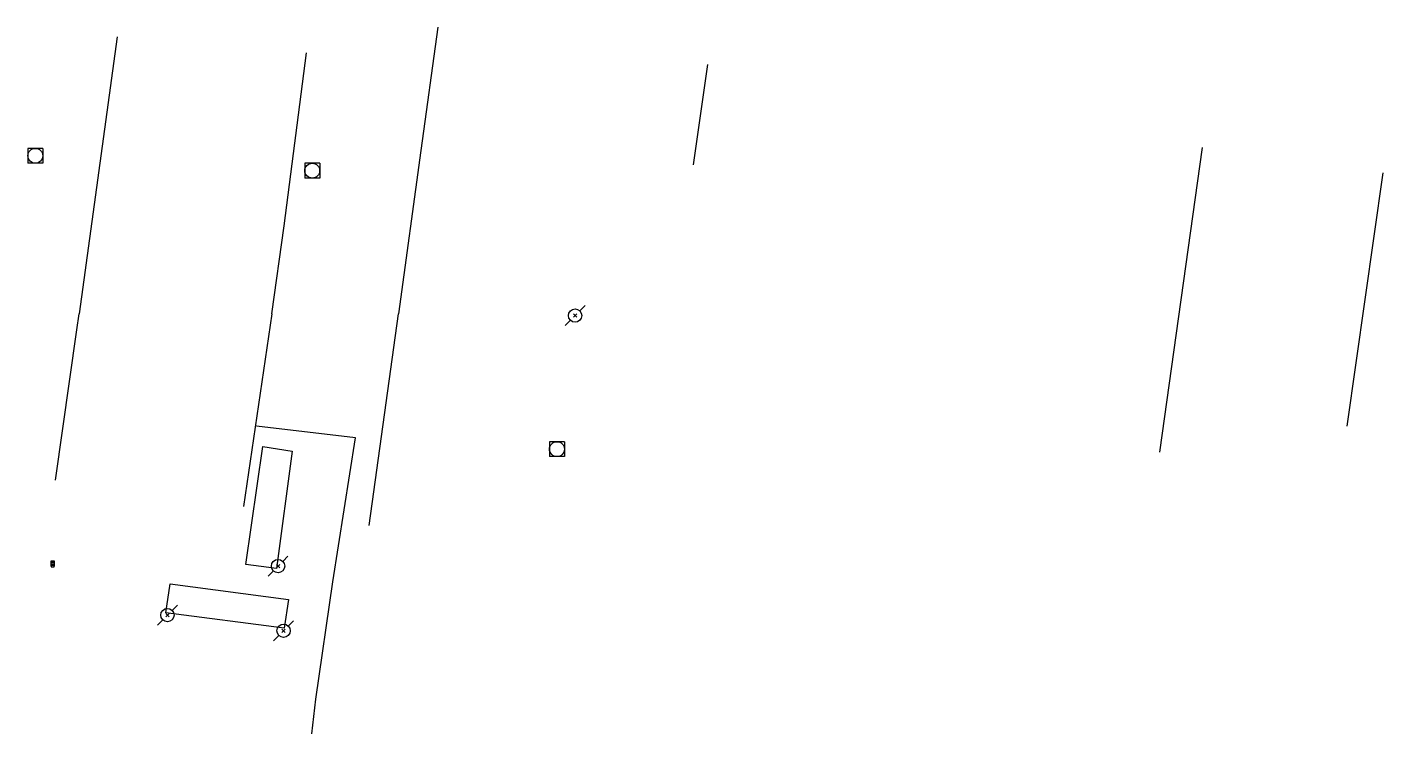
# Model space of a CAD drawing. Header units: millimetres. Extents: x 152999 to 154000, y 121000 to 122000.
# Drawn here: x 153435 to 153571.1, y 121628.8 to 121699.8 of the extents above; entities that cross this region are included whole.
import ezdxf

# ---------------------------------------------------------------- set-up
doc = ezdxf.new("R2010")
doc.units = ezdxf.units.MM
doc.layers.get('0').update_dxf_attribs({"linetype": 'CONTINUOUS'})
for name, color, linetype in [('W0017', 7, 'CONTINUOUS'), ('W0104', 1, 'CONTINUOUS'), ('W0401', 7, 'CONTINUOUS'), ('W0420', 7, 'CONTINUOUS'), ('W0473', 7, 'CONTINUOUS')]:
    doc.layers.add(name, color=color, linetype=linetype)

# ---------------------------------------------------------------- blocks, each defined once
blk = doc.blocks.new('T420')
for p, q in [((0.75, 0.75), (-0.75, 0.75)), ((-0.75, 0.75), (-0.75, -0.75)), ((0.75, 0.75), (0.75, -0.75)), ((0.75, -0.75), (-0.75, -0.75))]:
    blk.add_line(p, q)
blk.add_ellipse((0, 0), major_axis=(-0.53, 0.53), ratio=1, start_param=3.926991, end_param=10.210176)
blk = doc.blocks.new('T401')
for p, q in [((-0.3, 0.3), (0, 0.3)), ((-0.3, -0.25), (-0.3, 0.3)), ((-0.3, 0.15), (0, 0.15)), ((-0.3, 0), (0, 0)), ((0, 0.3), (0, -0.25)), ((-0.3, -0.15), (0, -0.15)), ((-0.3, -0.25), (-0.3, -0.3)), ((-0.3, -0.3), (0, -0.3)), ((0, -0.3), (0, -0.25))]:
    blk.add_line(p, q)
blk = doc.blocks.new('T473')
for p, q in [((-0.166667, 0.166667), (0.166667, -0.166667)), ((-0.166667, -0.166667), (0.166667, 0.166667)), ((0.500001, 0.500001), (1.000002, 1.000002)), ((-1.000002, -1.000002), (-0.500001, -0.500001))]:
    blk.add_line(p, q)
blk.add_ellipse((0, 0), major_axis=(0.471405, 0.471405), ratio=1, start_param=5.4977871438, end_param=11.780972451)

msp = doc.modelspace()

# ---------------------------------------------------------------- linework, layer by layer
at = {"layer": 'W0017'}
for points in [[(153467.91, 121658.54), (153457.99, 121659.73)], [(153463.53, 121628.8), (153463.53, 121628.8), (153463.53, 121628.8), (153463.96, 121632.29), (153465.65, 121644.09), (153467.91, 121658.54)]]:
    msp.add_lwpolyline(points, dxfattribs=at)
at = {"layer": 'W0104'}
for points in [[(153476.2, 121699.81), (153476.2, 121699.81), (153476.2, 121699.81), (153474.5, 121687.43), (153472.23, 121671)], [(153444.01, 121698.84), (153440.18, 121671)], [(153459.54, 121671), (153460.76, 121679.85), (153463.02, 121697.24)], [(153501.86, 121685.97), (153501.86, 121685.97), (153501.86, 121685.97), (153503.28, 121696.05)], [(153548.67, 121657.1), (153552.96, 121687.71)], [(153571.05, 121685.16), (153567.44, 121659.71)], [(153437.82, 121654.29), (153439.96, 121669.39), (153440.18, 121671)], [(153459.54, 121671), (153456.69, 121651.66)], [(153469.3, 121649.73), (153472.23, 121671)]]:
    msp.add_lwpolyline(points, dxfattribs=at)
for points in [[(153459.99, 121645.43), (153456.92, 121645.81), (153458.61, 121657.67), (153461.57, 121657.22)], [(153461.19, 121642.3), (153460.78, 121639.44), (153448.9, 121640.95), (153449.32, 121643.88)]]:
    msp.add_lwpolyline(points, close=True, dxfattribs=at)

# ---------------------------------------------------------------- block references
at = {"layer": 'W0401'}
msp.add_blockref('T401', (153437.67, 121645.9), dxfattribs=at)
at = {"layer": 'W0420'}
for p in [(153435.79, 121686.88), (153463.58, 121685.39), (153488.15, 121657.41)]:
    msp.add_blockref('T420', p, dxfattribs=at)
at = {"layer": 'W0473'}
for p in [(153489.97, 121670.83), (153460.15, 121645.66), (153449.05, 121640.74), (153460.71, 121639.16)]:
    msp.add_blockref('T473', p, dxfattribs=at)

doc.saveas('drawing.dxf')
